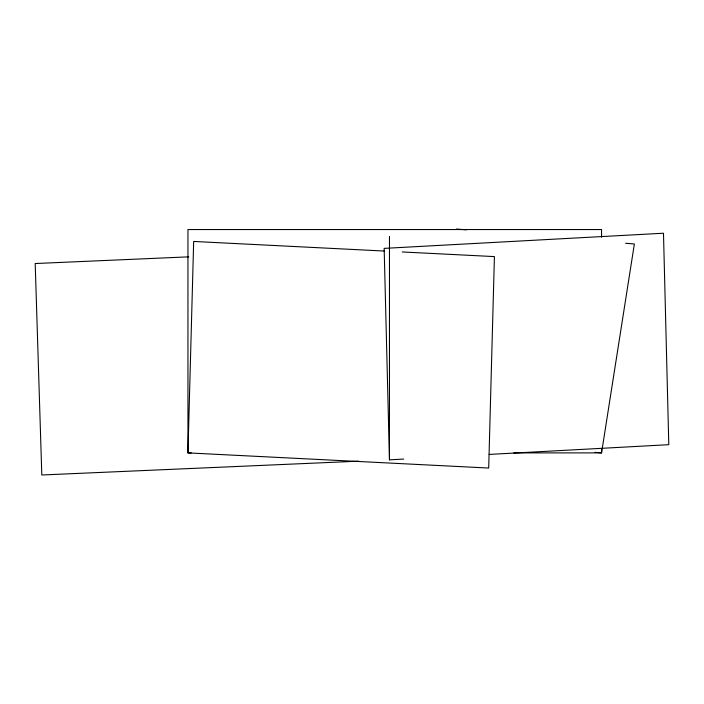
<?xml version="1.0" encoding="UTF-8"?>
<svg xmlns="http://www.w3.org/2000/svg" width="704" height="704" viewBox="0 0 704 704"><rect width="100%" height="100%" fill="white"/><g stroke="black" fill="none" stroke-linecap="round" stroke-linejoin="round"><path stroke-width="1.06" d="M489.148 454.423L668.8 444.682L663.485 233.226L384.155 248.38L389.47 459.835L403.709 459.061M188.742 256.846L35.2 263.534L41.809 474.989L358.758 461.173M191.242 452.892L187.95 452.892L187.95 229.548L601.559 229.548L601.559 237.213M513.788 452.892L601.559 452.892L634.366 243.989L625.636 243.25M384.657 251.064L193.67 241.446L187.95 452.892L488.699 468.046L494.419 256.599L402.213 251.953M456.447 229.011L466.268 229.838M595.012 452.338L601.559 452.892L601.559 448.51M389.47 236.491L389.47 459.835"/></g></svg>
